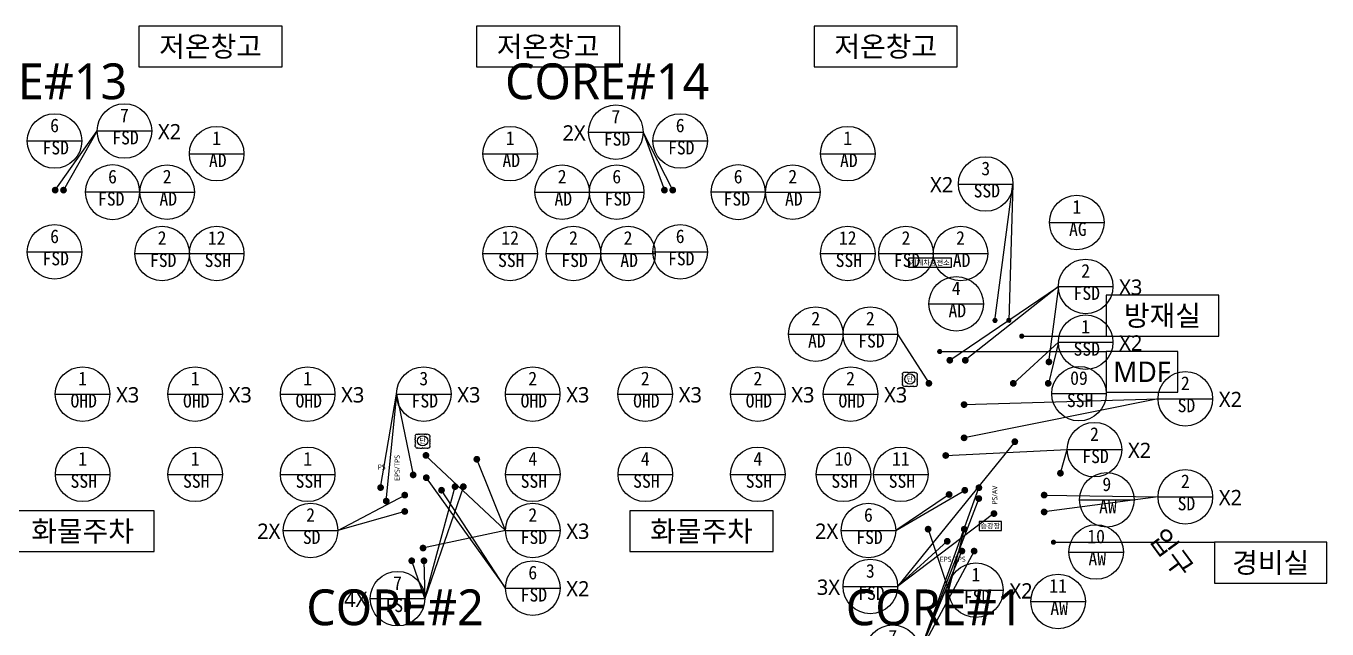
# Model space of a CAD drawing. Header units: millimetres. Extents: x 3479419 to 5579419, y 522746 to 3162891.
# Drawn here: x 4943077 to 5070248, y 1545921 to 1604891 of the extents above; entities that cross this region are included whole.
import ezdxf
from ezdxf.enums import TextEntityAlignment as Align

# ---------------------------------------------------------------- set-up
doc = ezdxf.new("R2010")
doc.units = ezdxf.units.MM
doc.layers.get('Defpoints').update_dxf_attribs({"color": 140})
for name, color, linetype, lineweight in [('A-MKXX-SYMB', 7, 'Continuous', 25), ('A-XXXX-SYMB', 7, 'Continuous', 25), ('A-XXXX-TXT2', 3, 'Continuous', 25), ('REV-202205', 20, 'Continuous', 25)]:
    doc.layers.add(name, color=color, linetype=linetype, lineweight=lineweight)
doc.layers.add('AA-SYMB', color=1, linetype='Continuous')
doc.styles.add('XR-평면도$0$맑은 고딕', font='malgun.ttf')
doc.styles.add('돋움', font='')
doc.styles.add('돋음', font='')
doc.styles.add('맑은 고딕', font='malgun.ttf')
doc.styles.add('맑은고딕', font='malgun.ttf')
doc.styles.get('돋움').set_extended_font_data('DotumChe')
doc.styles.get('돋음').set_extended_font_data('Dotum')

# ---------------------------------------------------------------- blocks, each defined once
blk = doc.blocks.new('글_방재실')
at = {"layer": 'A-XXXX-TXT2', "color": 0}
blk.add_lwpolyline([(-5500, -2000), (5500, -2000), (5500, 2000), (-5500, 2000)], close=True, dxfattribs=at)
at = {"layer": 'A-XXXX-TXT2', "style": '맑은고딕'}
blk.add_text('방재실', height=2000, dxfattribs=at).set_placement((0, 0), align=Align.MIDDLE_CENTER)
blk = doc.blocks.new('글_MDF')
at = {"layer": 'A-XXXX-TXT2', "color": 0}
blk.add_lwpolyline([(-3500, -2000), (3500, -2000), (3500, 2000), (-3500, 2000)], close=True, dxfattribs=at)
at = {"layer": 'A-XXXX-TXT2', "style": '맑은고딕'}
blk.add_text('MDF', height=2000, dxfattribs=at).set_placement((0, 0), align=Align.MIDDLE_CENTER)
blk = doc.blocks.new('글_경비실')
at = {"layer": 'A-XXXX-TXT2', "color": 0}
blk.add_lwpolyline([(0, 0), (11000, 0), (11000, 4000), (0, 4000)], close=True, dxfattribs=at)
at = {"layer": 'A-XXXX-TXT2', "style": '맑은고딕'}
blk.add_text('경비실', height=2000, dxfattribs=at).set_placement((5500, 2000), align=Align.MIDDLE_CENTER)
blk = doc.blocks.new('글_화물주차')
at = {"layer": 'A-XXXX-TXT2', "color": 0}
blk.add_lwpolyline([(-7000, -2000), (7000, -2000), (7000, 2000), (-7000, 2000)], close=True, dxfattribs=at)
at = {"layer": 'A-XXXX-TXT2', "style": '맑은고딕'}
blk.add_text('화물주차', height=2000, dxfattribs=at).set_placement((0, 0), align=Align.MIDDLE_CENTER)
blk = doc.blocks.new('글_지게차충전소')
at = {"layer": 'A-XXXX-TXT2', "color": 0, "ltscale": 100}
blk.add_lwpolyline([(-2100, 450), (-2100, -450), (2100, -450), (2100, 450)], close=True, dxfattribs=at)
at = {"layer": 'A-XXXX-TXT2', "ltscale": 100, "style": 'XR-평면도$0$맑은 고딕'}
blk.add_text('지게차충전소', height=500, dxfattribs=at).set_placement((0, 0), align=Align.MIDDLE_CENTER)
blk = doc.blocks.new('글_승강장')
at = {"layer": 'A-XXXX-TXT2', "color": 0, "ltscale": 100}
blk.add_lwpolyline([(-1100, 450), (-1100, -450), (1100, -450), (1100, 450)], close=True, dxfattribs=at)
at = {"layer": 'A-XXXX-TXT2', "ltscale": 100, "style": 'XR-평면도$0$맑은 고딕'}
blk.add_text('승강장', height=500, dxfattribs=at).set_placement((0, 0), align=Align.MIDDLE_CENTER)
blk = doc.blocks.new('글_저온창고')
at = {"layer": 'A-XXXX-TXT2', "color": 0}
blk.add_lwpolyline([(-7000, -2000), (7000, -2000), (7000, 2000), (-7000, 2000)], close=True, dxfattribs=at)
at = {"layer": 'A-XXXX-TXT2', "style": '맑은고딕'}
blk.add_text('저온창고', height=2000, dxfattribs=at).set_placement((0, 0), align=Align.MIDDLE_CENTER)
blk = doc.blocks.new('WINSYMBOL-flat-1')
at = {"layer": 'AA-SYMB', "color": 3}
blk.add_line((-1440, 0), (1440, 0), dxfattribs=at)
blk.add_circle((0, 0), 1440, dxfattribs=at)
at = {"layer": 'AA-SYMB', "style": '돋음'}
blk.add_attdef('0', text='', height=720, dxfattribs=at).set_placement((0, 246), align=Align.CENTER)
at = {"layer": 'AA-SYMB', "style": '돋음', "width": 0.95}
blk.add_attdef('FSD', text='', height=720, dxfattribs=at).set_placement((59, -927), align=Align.CENTER)
blk = doc.blocks.new('A$C425F3A2A')
at = {"layer": 'Defpoints', "style": '맑은고딕'}
for s, p in [('CORE#13', (213551, 196412)), ('CORE#14', (270451, 196412)), ('CORE#2', (248418, 144972)), ('CORE#1', (301154, 144972))]:
    blk.add_text(s, height=3500, dxfattribs=at).set_placement(p, align=Align.BOTTOM_RIGHT)
blk = doc.blocks.new('fsd7')
at = {"layer": 'A-MKXX-SYMB'}
h = blk.add_hatch(color=256, dxfattribs=at)
edge = h.paths.add_edge_path()
edge.add_arc((206508, 188571), 333, -180, 180)
h = blk.add_hatch(color=256, dxfattribs=at)
edge = h.paths.add_edge_path()
edge.add_arc((207323, 188571), 333, -180, 180)
h = blk.add_hatch(color=256, dxfattribs=at)
edge = h.paths.add_edge_path()
edge.add_arc((266063, 188571), 333, 0, 360, ccw=False)
h = blk.add_hatch(color=256, dxfattribs=at)
edge = h.paths.add_edge_path()
edge.add_arc((266878, 188571), 333, 0, 360, ccw=False)
h = blk.add_hatch(color=256, dxfattribs=at)
edge = h.paths.add_edge_path()
edge.add_arc((245593, 159571), 333, 0, 360)
h = blk.add_hatch(color=256, dxfattribs=at)
edge = h.paths.add_edge_path()
edge.add_arc((246408, 159571), 333, 0, 360)
h = blk.add_hatch(color=256, dxfattribs=at)
edge = h.paths.add_edge_path()
edge.add_arc((296803, 159466), 333, 0, 360)
h = blk.add_hatch(color=256, dxfattribs=at)
edge = h.paths.add_edge_path()
edge.add_arc((296793, 158406), 333, 0, 360)
h = blk.add_hatch(color=256, dxfattribs=at)
edge = h.paths.add_edge_path()
edge.add_arc((241363, 152321), 333, 0, 360)
h = blk.add_hatch(color=256, dxfattribs=at)
edge = h.paths.add_edge_path()
edge.add_arc((242558, 152321), 333, 0, 360)
h = blk.add_hatch(color=256, dxfattribs=at)
edge = h.paths.add_edge_path()
edge.add_arc((295143, 153271), 333, 0, 360)
h = blk.add_hatch(color=256, dxfattribs=at)
edge = h.paths.add_edge_path()
edge.add_arc((296338, 153271), 333, 0, 360)
at = {"layer": 'A-XXXX-SYMB'}
for points in [[(206508, 188571), (210611, 194355), (207323, 188571)], [(266878, 188571), (263989, 194236), (266063, 188571)], [(246408, 159571), (242644, 148621), (245593, 159571)], [(296793, 158406), (291045, 143379), (296803, 159466)], [(296338, 153271), (291045, 143379), (295143, 153271)], [(242558, 152321), (242644, 148621), (241363, 152321)]]:
    blk.add_lwpolyline(points, dxfattribs=at)
ref = blk.add_blockref('WINSYMBOL-flat-1', (213278, 194355), dxfattribs=dict(xscale=1.851851851790402, yscale=1.851851851790402, zscale=1.851851851790402))
ref.add_attrib('0', '7', dxfattribs={"layer": 'AA-SYMB', "color": 3, "height": 1333, "style": '돋움'}).set_placement((213278, 194811), align=Align.BOTTOM_CENTER)
ref.add_attrib('FSD', 'FSD', dxfattribs={"layer": 'AA-SYMB', "color": 3, "height": 1333.3, "style": '돋움'}).set_placement((213386, 192639), align=Align.BOTTOM_CENTER)
ref = blk.add_blockref('WINSYMBOL-flat-1', (261322, 194236), dxfattribs=dict(xscale=1.851851851790402, yscale=1.851851851790402, zscale=1.851851851790402))
ref.add_attrib('0', '7', dxfattribs={"layer": 'AA-SYMB', "color": 3, "height": 1333, "style": '돋움'}).set_placement((261322, 194691), align=Align.BOTTOM_CENTER)
ref.add_attrib('FSD', 'FSD', dxfattribs={"layer": 'AA-SYMB', "color": 3, "height": 1333.3, "style": '돋움'}).set_placement((261431, 192519), align=Align.BOTTOM_CENTER)
ref = blk.add_blockref('WINSYMBOL-flat-1', (239977, 148621), dxfattribs=dict(xscale=1.851851851790402, yscale=1.851851851790402, zscale=1.851851851790402))
ref.add_attrib('0', '7', dxfattribs={"layer": 'AA-SYMB', "color": 3, "height": 1333, "style": '돋움'}).set_placement((239977, 149076), align=Align.BOTTOM_CENTER)
ref.add_attrib('FSD', 'FSD', dxfattribs={"layer": 'AA-SYMB', "color": 3, "height": 1333.3, "style": '돋움'}).set_placement((240086, 146904), align=Align.BOTTOM_CENTER)
ref = blk.add_blockref('WINSYMBOL-flat-1', (288378, 143379), dxfattribs=dict(xscale=1.851851851790402, yscale=1.851851851790402, zscale=1.851851851790402))
ref.add_attrib('0', '7', dxfattribs={"layer": 'AA-SYMB', "color": 3, "height": 1333, "style": '돋움'}).set_placement((288378, 143835), align=Align.BOTTOM_CENTER)
ref.add_attrib('FSD', 'FSD', dxfattribs={"layer": 'AA-SYMB', "color": 3, "height": 1333.3, "style": '돋움'}).set_placement((288487, 141662), align=Align.BOTTOM_CENTER)
at = {"layer": 'A-XXXX-TXT2', "style": '맑은고딕'}
for s, p in [('X2', (217689, 193533)), ('2X', (257234, 193413)), ('4X', (235889, 147798))]:
    blk.add_text(s, height=1500, dxfattribs=at).set_placement(p, align=Align.CENTER)
blk = doc.blocks.new('단')
at = {"layer": 'A-XXXX-SYMB'}
blk.add_circle((0, 0), 500, dxfattribs=at)
at = {"layer": 'A-XXXX-TXT2', "ltscale": 100, "style": '맑은 고딕'}
blk.add_text('단', height=500, dxfattribs=at).set_placement((0, 0), align=Align.MIDDLE_CENTER)

msp = doc.modelspace()

# ---------------------------------------------------------------- hatches: boundary and pattern name
at = {"layer": 'A-MKXX-SYMB'}
h = msp.add_hatch(color=256, dxfattribs=at)
edge = h.paths.add_edge_path()
edge.add_arc((5033378.7, 1572203.7), 333.3, 0, 360)
h = msp.add_hatch(color=256, dxfattribs=at)
edge = h.paths.add_edge_path()
edge.add_arc((5034892.2, 1572197.4), 333.3, 0, 360)
h = msp.add_hatch(color=256, dxfattribs=at)
edge = h.paths.add_edge_path()
edge.add_arc((5043067.3, 1572038.4), 333.3, 0, 360)
h = msp.add_hatch(color=256, dxfattribs=at)
edge = h.paths.add_edge_path()
edge.add_arc((5031335.2, 1569945.4), 333.3, 0, 360)
h = msp.add_hatch(color=256, dxfattribs=at)
edge = h.paths.add_edge_path()
edge.add_arc((5039585.2, 1569945.4), 333.3, 0, 360)
h = msp.add_hatch(color=256, dxfattribs=at)
edge = h.paths.add_edge_path()
edge.add_arc((5042998.6, 1569945.4), 333.3, 0, 360)
h = msp.add_hatch(color=256, dxfattribs=at)
edge = h.paths.add_edge_path()
edge.add_arc((5034772.9, 1567865.2), 333.3, 0, 360)
h = msp.add_hatch(color=256, dxfattribs=at)
edge = h.paths.add_edge_path()
edge.add_arc((5034772.9, 1564617.3), 333.3, 0, 360)
h = msp.add_hatch(color=256, dxfattribs=at)
edge = h.paths.add_edge_path()
edge.add_arc((5039737.2, 1564237.9), 333.3, 0, 360)
h = msp.add_hatch(color=256, dxfattribs=at)
edge = h.paths.add_edge_path()
edge.add_arc((4982173.3, 1562898.5), 333.3, 0, 360)
h = msp.add_hatch(color=256, dxfattribs=at)
edge = h.paths.add_edge_path()
edge.add_arc((5032979.3, 1562888.8), 333.3, 0, 360)
h = msp.add_hatch(color=256, dxfattribs=at)
edge = h.paths.add_edge_path()
edge.add_arc((4987142.7, 1562519.9), 333.3, 0, 360)
h = msp.add_hatch(color=256, dxfattribs=at)
edge = h.paths.add_edge_path()
edge.add_arc((4980921.8, 1560991.2), 333.3, 0, 360)
h = msp.add_hatch(color=256, dxfattribs=at)
edge = h.paths.add_edge_path()
edge.add_arc((4982203.4, 1560718.4), 333.3, 0, 360)
h = msp.add_hatch(color=256, dxfattribs=at)
edge = h.paths.add_edge_path()
edge.add_arc((5044193.6, 1561155), 333.3, 0, 360)
h = msp.add_hatch(color=256, dxfattribs=at)
edge = h.paths.add_edge_path()
edge.add_arc((4977736.8, 1559749.8), 333.3, 0, 360)
h = msp.add_hatch(color=256, dxfattribs=at)
edge = h.paths.add_edge_path()
edge.add_arc((4980100.8, 1559015.2), 333.3, 0, 360)
h = msp.add_hatch(color=256, dxfattribs=at)
edge = h.paths.add_edge_path()
edge.add_arc((4983694.3, 1559493.7), 333.3, 0, 360)
h = msp.add_hatch(color=256, dxfattribs=at)
edge = h.paths.add_edge_path()
edge.add_arc((5033309.3, 1559073.8), 333.3, 0, 360)
h = msp.add_hatch(color=256, dxfattribs=at)
edge = h.paths.add_edge_path()
edge.add_arc((5034844.3, 1559488.8), 333.3, 0, 360)
h = msp.add_hatch(color=256, dxfattribs=at)
edge = h.paths.add_edge_path()
edge.add_arc((5042600.8, 1559017.3), 333.3, 0, 360)
h = msp.add_hatch(color=256, dxfattribs=at)
edge = h.paths.add_edge_path()
edge.add_arc((4978288.9, 1558431.7), 333.3, 0, 360)
h = msp.add_hatch(color=256, dxfattribs=at)
edge = h.paths.add_edge_path()
edge.add_arc((4980100.8, 1557417.3), 333.3, 0, 360)
h = msp.add_hatch(color=256, dxfattribs=at)
edge = h.paths.add_edge_path()
edge.add_arc((5037696.4, 1557206.8), 333.3, 0, 360)
h = msp.add_hatch(color=256, dxfattribs=at)
edge = h.paths.add_edge_path()
edge.add_arc((5042600.8, 1557365.2), 333.3, 0, 360)
h = msp.add_hatch(color=256, dxfattribs=at)
edge = h.paths.add_edge_path()
edge.add_arc((5031259, 1555684.4), 333.3, 0, 360)
h = msp.add_hatch(color=256, dxfattribs=at)
edge = h.paths.add_edge_path()
edge.add_arc((5034793, 1555684.4), 333.3, 0, 360)
h = msp.add_hatch(color=256, dxfattribs=at)
edge = h.paths.add_edge_path()
edge.add_arc((4981885, 1553838.7), 333.3, 0, 360)
h = msp.add_hatch(color=256, dxfattribs=at)
edge = h.paths.add_edge_path()
edge.add_arc((5033128.1, 1554497), 333.3, 0, 360)

# ---------------------------------------------------------------- linework, layer by layer
at = {"layer": 'A-XXXX-SYMB'}
for p, q in [((5043991.3, 1579423.8), (5043037.5, 1572034.5)), ((5028274, 1574761.8), (5031349.9, 1569935.8)), ((5043991.3, 1573964.3), (5039599.9, 1569935.8)), ((5043991.3, 1573964.3), (5043013.3, 1569935.8)), ((4979287.7, 1568895.2), (4978244.9, 1558422)), ((5032979.3, 1562888.8), (5044852.4, 1563460.4)), ((5044193.6, 1561155), (5044852.4, 1563460.4)), ((4989945.1, 1555555.8), (4987142.7, 1562519.9)), ((5037696.4, 1557206.8), (5028274, 1550081.7)), ((5031259, 1555684.4), (5033263.7, 1549721.2)), ((5034793, 1555684.4), (5033263.7, 1549721.2))]:
    msp.add_line(p, q, dxfattribs=at)
for points in [[(5037786.8, 1576101.2), (5039554.1, 1589439.8), (5039136.8, 1576066.2)], [(5033378.7, 1572203.7), (5043991.3, 1579423.8), (5034892.2, 1572197.4)], [(5040411.8, 1574566.4), (5048661, 1574566.4)], [(5032389.5, 1573073.6), (5048661, 1573073.6)], [(4977736.8, 1559749.8), (4979287.7, 1568895.2), (4980921.8, 1560991.2)], [(5034772.9, 1567865.2), (5053734, 1568438.4), (5034772.9, 1564617.3)], [(5039737.2, 1564237.9), (5028274, 1550081.7), (5033128.1, 1554497)], [(4982129.3, 1562888.8), (4989945.1, 1555555.8), (4981841, 1553829)], [(4982203.8, 1560716.8), (4989945.1, 1549921.8), (4983694.3, 1559493.7)], [(5033309.3, 1559073.8), (5028089.6, 1555555.8), (5034975.9, 1559564.2)], [(4980100.8, 1557417.3), (4973561.1, 1555555.8), (4980100.8, 1559015.2)], [(5042600.8, 1559017.3), (5053734, 1558844.8), (5042600.8, 1557365.2)], [(5043511.8, 1554404.8), (5059248.5, 1554404.8)]]:
    msp.add_lwpolyline(points, dxfattribs=at)
at = {"layer": 'A-XXXX-SYMB', "const_width": 250}
for points in [[(5037797.2, 1575966.2, 0.92592593), (5037797.2, 1576236.2, 0.92592593)], [(5039147.2, 1575966.2, 0.92592593), (5039147.2, 1576236.2, 0.92592593)], [(5040411.8, 1574421.4, 0.92592593), (5040411.8, 1574691.4, 0.92592593)], [(5032389.5, 1572928.6, 1), (5032389.5, 1573178.6, 1)], [(5043511.8, 1554279.8, 1), (5043511.8, 1554529.8, 1)]]:
    msp.add_lwpolyline(points, format="xyb", close=True, dxfattribs=at)
at = {"layer": 'REV-202205'}
for points in [[(5028812.4, 1570973.3, -0.52056705), (5028986, 1570994.7, -0.52056705), (5029152.3, 1570998.7, -0.52056705), (5029321.7, 1570984.1, -0.52056705), (5029498.2, 1570988.2, -0.52056705), (5029666.3, 1570999.8, -0.52056705), (5029833.2, 1570992.5, -0.52056705), (5030008.6, 1570979, -0.52056705), (5030142.5, 1570911.7, -0.52056705), (5030158.9, 1570740.1, -0.52056705), (5030152, 1570573.3, -0.52056705), (5030137.3, 1570398.1, -0.52056705), (5030156.2, 1570226.3, -0.52056705), (5030157.1, 1570060.2, -0.52056705), (5030139.7, 1569889.3, -0.52056705), (5030150.4, 1569713.5, -0.52056705), (5029983.5, 1569658.1, -0.52056705), (5029817.3, 1569661.4, -0.52056705), (5029644, 1569682.1, -0.52056705), (5029470.1, 1569661.9, -0.52056705), (5029303.7, 1569657.4, -0.52056705), (5029134.5, 1569671.5, -0.52056705), (5028958, 1569668.7, -0.52056705), (5028806.4, 1569726.8, -0.52056705), (5028786.4, 1569900, -0.52056705), (5028795.9, 1570067.4, -0.52056705), (5028804.4, 1570243.6, -0.52056705), (5028787.9, 1570413.9, -0.52056705), (5028789.8, 1570580.1, -0.52056705), (5028809.5, 1570752.4, -0.52056705)], [(4981188, 1564933.9, -0.52056705), (4981361.5, 1564955.3, -0.52056705), (4981527.8, 1564959.3, -0.52056705), (4981697.3, 1564944.8, -0.52056705), (4981873.8, 1564948.8, -0.52056705), (4982041.9, 1564960.4, -0.52056705), (4982208.7, 1564953.2, -0.52056705), (4982384.1, 1564939.6, -0.52056705), (4982518.1, 1564872.3, -0.52056705), (4982534.4, 1564700.7, -0.52056705), (4982527.5, 1564533.9, -0.52056705), (4982512.9, 1564358.7, -0.52056705), (4982531.7, 1564186.9, -0.52056705), (4982532.6, 1564020.8, -0.52056705), (4982515.3, 1563850, -0.52056705), (4982526, 1563674.1, -0.52056705), (4982359.1, 1563618.7, -0.52056705), (4982192.8, 1563622, -0.52056705), (4982019.6, 1563642.8, -0.52056705), (4981845.7, 1563622.5, -0.52056705), (4981679.3, 1563618, -0.52056705), (4981510.1, 1563632.1, -0.52056705), (4981333.5, 1563629.3, -0.52056705), (4981182, 1563687.4, -0.52056705), (4981161.9, 1563860.6, -0.52056705), (4981171.5, 1564028.1, -0.52056705), (4981180, 1564204.2, -0.52056705), (4981163.5, 1564374.6, -0.52056705), (4981165.4, 1564540.7, -0.52056705), (4981185, 1564713, -0.52056705)]]:
    msp.add_lwpolyline(points, format="xyb", close=True, dxfattribs=at)

# ---------------------------------------------------------------- block references
for name, p in [('fsd7', (4739418.8, 1400270.6)), ('글_저온창고', (4961111.8, 1602891.2)), ('글_저온창고', (4994111.8, 1602891.2)), ('글_저온창고', (5027111.8, 1602891.2)), ('글_지게차충전소', (5031439.3, 1581745.4)), ('글_방재실', (5054161, 1576566.4)), ('글_MDF', (5052161, 1571073.6)), ('글_화물주차', (4948611.8, 1555491.2)), ('글_화물주차', (5009111.8, 1555491.2)), ('글_승강장', (5037336.8, 1555991.2)), ('글_경비실', (5059248.5, 1550404.8))]:
    msp.add_blockref(name, p)
ref = msp.add_blockref('WINSYMBOL-flat-1', (4945870, 1593647.6), dxfattribs=dict(xscale=1.851851851790402, yscale=1.851851851790402, zscale=1.851851851790402))
ref.add_attrib('0', '6', dxfattribs={"layer": 'AA-SYMB', "color": 3, "height": 1333.3, "style": '돋움'}).set_placement((4945870, 1594103.2), align=Align.BOTTOM_CENTER)
ref.add_attrib('FSD', 'FSD', dxfattribs={"layer": 'AA-SYMB', "color": 3, "height": 1333.33, "style": '돋움'}).set_placement((4945978.4, 1591930.8), align=Align.BOTTOM_CENTER)
ref = msp.add_blockref('WINSYMBOL-flat-1', (5007021.9, 1593647.6), dxfattribs=dict(xscale=1.851851851790402, yscale=1.851851851790402, zscale=1.851851851790402))
ref.add_attrib('0', '6', dxfattribs={"layer": 'AA-SYMB', "color": 3, "height": 1333.3, "style": '돋움'}).set_placement((5007021.9, 1594103.2), align=Align.BOTTOM_CENTER)
ref.add_attrib('FSD', 'FSD', dxfattribs={"layer": 'AA-SYMB', "color": 3, "height": 1333.33, "style": '돋움'}).set_placement((5007130.3, 1591930.8), align=Align.BOTTOM_CENTER)
ref = msp.add_blockref('WINSYMBOL-flat-1', (4961713.7, 1592404.7), dxfattribs=dict(xscale=1.851851851790402, yscale=1.851851851790402, zscale=1.851851851790402))
ref.add_attrib('0', '1', dxfattribs={"layer": 'AA-SYMB', "color": 3, "height": 1333.3, "style": '돋움'}).set_placement((4961713.7, 1592860.3), align=Align.BOTTOM_CENTER)
ref.add_attrib('FSD', 'AD', dxfattribs={"layer": 'AA-SYMB', "color": 3, "height": 1333.33, "style": '돋움'}).set_placement((4961822.1, 1590687.9), align=Align.BOTTOM_CENTER)
ref = msp.add_blockref('WINSYMBOL-flat-1', (4990402.3, 1592404.7), dxfattribs=dict(xscale=1.851851851790402, yscale=1.851851851790402, zscale=1.851851851790402))
ref.add_attrib('0', '1', dxfattribs={"layer": 'AA-SYMB', "color": 3, "height": 1333.3, "style": '돋움'}).set_placement((4990402.3, 1592860.3), align=Align.BOTTOM_CENTER)
ref.add_attrib('FSD', 'AD', dxfattribs={"layer": 'AA-SYMB', "color": 3, "height": 1333.33, "style": '돋움'}).set_placement((4990510.7, 1590687.9), align=Align.BOTTOM_CENTER)
ref = msp.add_blockref('WINSYMBOL-flat-1', (5023402.1, 1592404.7), dxfattribs=dict(xscale=1.851851851790402, yscale=1.851851851790402, zscale=1.851851851790402))
ref.add_attrib('0', '1', dxfattribs={"layer": 'AA-SYMB', "color": 3, "height": 1333.3, "style": '돋움'}).set_placement((5023402.1, 1592860.3), align=Align.BOTTOM_CENTER)
ref.add_attrib('FSD', 'AD', dxfattribs={"layer": 'AA-SYMB', "color": 3, "height": 1333.33, "style": '돋움'}).set_placement((5023510.6, 1590687.9), align=Align.BOTTOM_CENTER)
ref = msp.add_blockref('WINSYMBOL-flat-1', (4951539.1, 1588644.3), dxfattribs=dict(xscale=-1.851851851790402, yscale=1.851851851790402, zscale=1.851851851790402))
ref.add_attrib('0', '6', dxfattribs={"layer": 'AA-SYMB', "color": 3, "height": 1333.3, "style": '돋움'}).set_placement((4951533.8, 1589099.9), align=Align.BOTTOM_CENTER)
ref.add_attrib('FSD', 'FSD', dxfattribs={"layer": 'AA-SYMB', "color": 3, "height": 1333.33, "style": '돋움'}).set_placement((4951407.6, 1586927.5), align=Align.BOTTOM_CENTER)
ref = msp.add_blockref('WINSYMBOL-flat-1', (4956872.5, 1588644.3), dxfattribs=dict(xscale=1.851851851790402, yscale=1.851851851790402, zscale=1.851851851790402))
ref.add_attrib('0', '2', dxfattribs={"layer": 'AA-SYMB', "color": 3, "height": 1333.3, "style": '돋움'}).set_placement((4956872.5, 1589099.9), align=Align.BOTTOM_CENTER)
ref.add_attrib('FSD', 'AD', dxfattribs={"layer": 'AA-SYMB', "color": 3, "height": 1333.33, "style": '돋움'}).set_placement((4956980.9, 1586927.5), align=Align.BOTTOM_CENTER)
ref = msp.add_blockref('WINSYMBOL-flat-1', (4995485.5, 1588644.3), dxfattribs=dict(xscale=1.851851851790402, yscale=1.851851851790402, zscale=1.851851851790402))
ref.add_attrib('0', '2', dxfattribs={"layer": 'AA-SYMB', "color": 3, "height": 1333.3, "style": '돋움'}).set_placement((4995485.5, 1589099.9), align=Align.BOTTOM_CENTER)
ref.add_attrib('FSD', 'AD', dxfattribs={"layer": 'AA-SYMB', "color": 3, "height": 1333.33, "style": '돋움'}).set_placement((4995593.9, 1586927.5), align=Align.BOTTOM_CENTER)
ref = msp.add_blockref('WINSYMBOL-flat-1', (5000818.8, 1588644.3), dxfattribs=dict(xscale=1.851851851790402, yscale=1.851851851790402, zscale=1.851851851790402))
ref.add_attrib('0', '6', dxfattribs={"layer": 'AA-SYMB', "color": 3, "height": 1333.3, "style": '돋움'}).set_placement((5000818.8, 1589099.9), align=Align.BOTTOM_CENTER)
ref.add_attrib('FSD', 'FSD', dxfattribs={"layer": 'AA-SYMB', "color": 3, "height": 1333.33, "style": '돋움'}).set_placement((5000927.3, 1586927.5), align=Align.BOTTOM_CENTER)
ref = msp.add_blockref('WINSYMBOL-flat-1', (5012691, 1588644.3), dxfattribs=dict(xscale=-1.851851851790402, yscale=1.851851851790402, zscale=1.851851851790402))
ref.add_attrib('0', '6', dxfattribs={"layer": 'AA-SYMB', "color": 3, "height": 1333.3, "style": '돋움'}).set_placement((5012685.7, 1589099.9), align=Align.BOTTOM_CENTER)
ref.add_attrib('FSD', 'FSD', dxfattribs={"layer": 'AA-SYMB', "color": 3, "height": 1333.33, "style": '돋움'}).set_placement((5012559.5, 1586927.5), align=Align.BOTTOM_CENTER)
ref = msp.add_blockref('WINSYMBOL-flat-1', (5018024.3, 1588644.3), dxfattribs=dict(xscale=1.851851851790402, yscale=1.851851851790402, zscale=1.851851851790402))
ref.add_attrib('0', '2', dxfattribs={"layer": 'AA-SYMB', "color": 3, "height": 1333.3, "style": '돋움'}).set_placement((5018024.3, 1589099.9), align=Align.BOTTOM_CENTER)
ref.add_attrib('FSD', 'AD', dxfattribs={"layer": 'AA-SYMB', "color": 3, "height": 1333.33, "style": '돋움'}).set_placement((5018132.8, 1586927.5), align=Align.BOTTOM_CENTER)
ref = msp.add_blockref('WINSYMBOL-flat-1', (5036887.5, 1589439.8), dxfattribs=dict(xscale=1.851851851790402, yscale=1.851851851790402, zscale=1.851851851790402))
ref.add_attrib('0', '3', dxfattribs={"layer": 'AA-SYMB', "color": 3, "height": 1333.3, "style": '돋움'}).set_placement((5036887.5, 1589895.5), align=Align.BOTTOM_CENTER)
ref.add_attrib('FSD', 'SSD', dxfattribs={"layer": 'AA-SYMB', "color": 3, "height": 1333.33, "style": '돋움'}).set_placement((5036995.9, 1587723.1), align=Align.BOTTOM_CENTER)
ref = msp.add_blockref('WINSYMBOL-flat-1', (5045790.1, 1585678.2), dxfattribs=dict(xscale=1.851851851790402, yscale=1.851851851790402, zscale=1.851851851790402))
ref.add_attrib('0', '1', dxfattribs={"layer": 'AA-SYMB', "color": 3, "height": 1333.3, "style": '돋움'}).set_placement((5045790.1, 1586133.8), align=Align.BOTTOM_CENTER)
ref.add_attrib('FSD', 'AG', dxfattribs={"layer": 'AA-SYMB', "color": 3, "height": 1333.33, "style": '돋움'}).set_placement((5045898.5, 1583961.4), align=Align.BOTTOM_CENTER)
ref = msp.add_blockref('WINSYMBOL-flat-1', (4945870, 1582804.6), dxfattribs=dict(xscale=1.851851851790402, yscale=1.851851851790402, zscale=1.851851851790402))
ref.add_attrib('0', '6', dxfattribs={"layer": 'AA-SYMB', "color": 3, "height": 1333.3, "style": '돋움'}).set_placement((4945870, 1583260.2), align=Align.BOTTOM_CENTER)
ref.add_attrib('FSD', 'FSD', dxfattribs={"layer": 'AA-SYMB', "color": 3, "height": 1333.33, "style": '돋움'}).set_placement((4945978.4, 1581087.8), align=Align.BOTTOM_CENTER)
ref = msp.add_blockref('WINSYMBOL-flat-1', (4956380.4, 1582640.1), dxfattribs=dict(xscale=1.851851851790402, yscale=1.851851851790402, zscale=1.851851851790402))
ref.add_attrib('0', '2', dxfattribs={"layer": 'AA-SYMB', "color": 3, "height": 1333.3, "style": '돋움'}).set_placement((4956380.4, 1583095.7), align=Align.BOTTOM_CENTER)
ref.add_attrib('FSD', 'FSD', dxfattribs={"layer": 'AA-SYMB', "color": 3, "height": 1333.33, "style": '돋움'}).set_placement((4956488.8, 1580923.3), align=Align.BOTTOM_CENTER)
ref = msp.add_blockref('WINSYMBOL-flat-1', (4961713.7, 1582640.1), dxfattribs=dict(xscale=1.851851851790402, yscale=1.851851851790402, zscale=1.851851851790402))
ref.add_attrib('0', '12', dxfattribs={"layer": 'AA-SYMB', "color": 3, "height": 1333.33, "style": '돋움'}).set_placement((4961713.7, 1583095.7), align=Align.BOTTOM_CENTER)
ref.add_attrib('FSD', 'SSH', dxfattribs={"layer": 'AA-SYMB', "color": 3, "height": 1333.33, "style": '돋움'}).set_placement((4961822.1, 1580923.3), align=Align.BOTTOM_CENTER)
ref = msp.add_blockref('WINSYMBOL-flat-1', (4990402.3, 1582640.1), dxfattribs=dict(xscale=1.851851851790402, yscale=1.851851851790402, zscale=1.851851851790402))
ref.add_attrib('0', '12', dxfattribs={"layer": 'AA-SYMB', "color": 3, "height": 1333.33, "style": '돋움'}).set_placement((4990402.3, 1583095.7), align=Align.BOTTOM_CENTER)
ref.add_attrib('FSD', 'SSH', dxfattribs={"layer": 'AA-SYMB', "color": 3, "height": 1333.33, "style": '돋움'}).set_placement((4990510.7, 1580923.3), align=Align.BOTTOM_CENTER)
ref = msp.add_blockref('WINSYMBOL-flat-1', (4996592.2, 1582640.1), dxfattribs=dict(xscale=1.851851851790402, yscale=1.851851851790402, zscale=1.851851851790402))
ref.add_attrib('0', '2', dxfattribs={"layer": 'AA-SYMB', "color": 3, "height": 1333.3, "style": '돋움'}).set_placement((4996592.2, 1583095.7), align=Align.BOTTOM_CENTER)
ref.add_attrib('FSD', 'FSD', dxfattribs={"layer": 'AA-SYMB', "color": 3, "height": 1333.33, "style": '돋움'}).set_placement((4996700.6, 1580923.3), align=Align.BOTTOM_CENTER)
ref = msp.add_blockref('WINSYMBOL-flat-1', (5001925.5, 1582640.1), dxfattribs=dict(xscale=1.851851851790402, yscale=1.851851851790402, zscale=1.851851851790402))
ref.add_attrib('0', '2', dxfattribs={"layer": 'AA-SYMB', "color": 3, "height": 1333.3, "style": '돋움'}).set_placement((5001925.5, 1583095.7), align=Align.BOTTOM_CENTER)
ref.add_attrib('FSD', 'AD', dxfattribs={"layer": 'AA-SYMB', "color": 3, "height": 1333.33, "style": '돋움'}).set_placement((5002034, 1580923.3), align=Align.BOTTOM_CENTER)
ref = msp.add_blockref('WINSYMBOL-flat-1', (5007021.9, 1582804.6), dxfattribs=dict(xscale=1.851851851790402, yscale=1.851851851790402, zscale=1.851851851790402))
ref.add_attrib('0', '6', dxfattribs={"layer": 'AA-SYMB', "color": 3, "height": 1333.3, "style": '돋움'}).set_placement((5007021.9, 1583260.2), align=Align.BOTTOM_CENTER)
ref.add_attrib('FSD', 'FSD', dxfattribs={"layer": 'AA-SYMB', "color": 3, "height": 1333.33, "style": '돋움'}).set_placement((5007130.3, 1581087.8), align=Align.BOTTOM_CENTER)
ref = msp.add_blockref('WINSYMBOL-flat-1', (5023402.1, 1582640.1), dxfattribs=dict(xscale=1.851851851790402, yscale=1.851851851790402, zscale=1.851851851790402))
ref.add_attrib('0', '12', dxfattribs={"layer": 'AA-SYMB', "color": 3, "height": 1333.33, "style": '돋움'}).set_placement((5023402.1, 1583095.7), align=Align.BOTTOM_CENTER)
ref.add_attrib('FSD', 'SSH', dxfattribs={"layer": 'AA-SYMB', "color": 3, "height": 1333.33, "style": '돋움'}).set_placement((5023510.6, 1580923.3), align=Align.BOTTOM_CENTER)
ref = msp.add_blockref('WINSYMBOL-flat-1', (5029092.2, 1582640.1), dxfattribs=dict(xscale=1.851851851790402, yscale=1.851851851790402, zscale=1.851851851790402))
ref.add_attrib('0', '2', dxfattribs={"layer": 'AA-SYMB', "color": 3, "height": 1333.3, "style": '돋움'}).set_placement((5029092.2, 1583095.7), align=Align.BOTTOM_CENTER)
ref.add_attrib('FSD', 'FSD', dxfattribs={"layer": 'AA-SYMB', "color": 3, "height": 1333.33, "style": '돋움'}).set_placement((5029200.6, 1580923.3), align=Align.BOTTOM_CENTER)
ref = msp.add_blockref('WINSYMBOL-flat-1', (5034425.5, 1582640.1), dxfattribs=dict(xscale=1.851851851790402, yscale=1.851851851790402, zscale=1.851851851790402))
ref.add_attrib('0', '2', dxfattribs={"layer": 'AA-SYMB', "color": 3, "height": 1333.3, "style": '돋움'}).set_placement((5034425.5, 1583095.7), align=Align.BOTTOM_CENTER)
ref.add_attrib('FSD', 'AD', dxfattribs={"layer": 'AA-SYMB', "color": 3, "height": 1333.33, "style": '돋움'}).set_placement((5034534, 1580923.3), align=Align.BOTTOM_CENTER)
ref = msp.add_blockref('WINSYMBOL-flat-1', (5046657.9, 1579423.8), dxfattribs=dict(xscale=1.851851851790402, yscale=1.851851851790402, zscale=1.851851851790402))
ref.add_attrib('0', '2', dxfattribs={"layer": 'AA-SYMB', "color": 3, "height": 1333.3, "style": '돋움'}).set_placement((5046657.9, 1579879.5), align=Align.BOTTOM_CENTER)
ref.add_attrib('FSD', 'FSD', dxfattribs={"layer": 'AA-SYMB', "color": 3, "height": 1333.33, "style": '돋움'}).set_placement((5046766.4, 1577707.1), align=Align.BOTTOM_CENTER)
ref = msp.add_blockref('WINSYMBOL-flat-1', (5034003.1, 1577718.7), dxfattribs=dict(xscale=1.851851851790402, yscale=1.851851851790402, zscale=1.851851851790402))
ref.add_attrib('0', '4', dxfattribs={"layer": 'AA-SYMB', "color": 3, "height": 1333.3, "style": '돋움'}).set_placement((5034003.1, 1578174.3), align=Align.BOTTOM_CENTER)
ref.add_attrib('FSD', 'AD', dxfattribs={"layer": 'AA-SYMB', "color": 3, "height": 1333.33, "style": '돋움'}).set_placement((5034111.6, 1576001.9), align=Align.BOTTOM_CENTER)
ref = msp.add_blockref('WINSYMBOL-flat-1', (5020274, 1574761.8), dxfattribs=dict(xscale=1.851851851790402, yscale=1.851851851790402, zscale=1.851851851790402))
ref.add_attrib('0', '2', dxfattribs={"layer": 'AA-SYMB', "color": 3, "height": 1333.3, "style": '돋움'}).set_placement((5020274, 1575217.5), align=Align.BOTTOM_CENTER)
ref.add_attrib('FSD', 'AD', dxfattribs={"layer": 'AA-SYMB', "color": 3, "height": 1333.33, "style": '돋움'}).set_placement((5020382.4, 1573045.1), align=Align.BOTTOM_CENTER)
ref = msp.add_blockref('WINSYMBOL-flat-1', (5025607.3, 1574761.8), dxfattribs=dict(xscale=1.851851851790402, yscale=1.851851851790402, zscale=1.851851851790402))
ref.add_attrib('0', '2', dxfattribs={"layer": 'AA-SYMB', "color": 3, "height": 1333.3, "style": '돋움'}).set_placement((5025607.3, 1575217.5), align=Align.BOTTOM_CENTER)
ref.add_attrib('FSD', 'FSD', dxfattribs={"layer": 'AA-SYMB', "color": 3, "height": 1333.33, "style": '돋움'}).set_placement((5025715.8, 1573045.1), align=Align.BOTTOM_CENTER)
ref = msp.add_blockref('WINSYMBOL-flat-1', (5046657.9, 1573964.3), dxfattribs=dict(xscale=1.851851851790402, yscale=1.851851851790402, zscale=1.851851851790402))
ref.add_attrib('0', '1', dxfattribs={"layer": 'AA-SYMB', "color": 3, "height": 1333.3, "style": '돋움'}).set_placement((5046657.9, 1574419.9), align=Align.BOTTOM_CENTER)
ref.add_attrib('FSD', 'SSD', dxfattribs={"layer": 'AA-SYMB', "color": 3, "height": 1333.33, "style": '돋움'}).set_placement((5046766.4, 1572247.5), align=Align.BOTTOM_CENTER)
ref = msp.add_blockref('WINSYMBOL-flat-1', (4948607.3, 1568895.2), dxfattribs=dict(xscale=1.851851851790402, yscale=1.851851851790402, zscale=1.851851851790402))
ref.add_attrib('0', '1', dxfattribs={"layer": 'AA-SYMB', "color": 3, "height": 1333.3, "style": '돋움'}).set_placement((4948607.3, 1569350.8), align=Align.BOTTOM_CENTER)
ref.add_attrib('FSD', 'OHD', dxfattribs={"layer": 'AA-SYMB', "color": 3, "height": 1333.33, "style": '돋움'}).set_placement((4948715.7, 1567178.4), align=Align.BOTTOM_CENTER)
ref = msp.add_blockref('WINSYMBOL-flat-1', (4959607.3, 1568895.2), dxfattribs=dict(xscale=1.851851851790402, yscale=1.851851851790402, zscale=1.851851851790402))
ref.add_attrib('0', '1', dxfattribs={"layer": 'AA-SYMB', "color": 3, "height": 1333.3, "style": '돋움'}).set_placement((4959607.3, 1569350.8), align=Align.BOTTOM_CENTER)
ref.add_attrib('FSD', 'OHD', dxfattribs={"layer": 'AA-SYMB', "color": 3, "height": 1333.33, "style": '돋움'}).set_placement((4959715.7, 1567178.4), align=Align.BOTTOM_CENTER)
ref = msp.add_blockref('WINSYMBOL-flat-1', (4970607.3, 1568895.2), dxfattribs=dict(xscale=1.851851851790402, yscale=1.851851851790402, zscale=1.851851851790402))
ref.add_attrib('0', '1', dxfattribs={"layer": 'AA-SYMB', "color": 3, "height": 1333.3, "style": '돋움'}).set_placement((4970607.3, 1569350.8), align=Align.BOTTOM_CENTER)
ref.add_attrib('FSD', 'OHD', dxfattribs={"layer": 'AA-SYMB', "color": 3, "height": 1333.33, "style": '돋움'}).set_placement((4970715.7, 1567178.4), align=Align.BOTTOM_CENTER)
ref = msp.add_blockref('WINSYMBOL-flat-1', (4981954.4, 1568895.2), dxfattribs=dict(xscale=1.851851851790402, yscale=1.851851851790402, zscale=1.851851851790402))
ref.add_attrib('0', '3', dxfattribs={"layer": 'AA-SYMB', "color": 3, "height": 1333.3, "style": '돋움'}).set_placement((4981954.4, 1569350.8), align=Align.BOTTOM_CENTER)
ref.add_attrib('FSD', 'FSD', dxfattribs={"layer": 'AA-SYMB', "color": 3, "height": 1333.33, "style": '돋움'}).set_placement((4982062.9, 1567178.4), align=Align.BOTTOM_CENTER)
ref = msp.add_blockref('WINSYMBOL-flat-1', (4992607.3, 1568895.2), dxfattribs=dict(xscale=1.851851851790402, yscale=1.851851851790402, zscale=1.851851851790402))
ref.add_attrib('0', '2', dxfattribs={"layer": 'AA-SYMB', "color": 3, "height": 1333.3, "style": '돋움'}).set_placement((4992607.3, 1569350.8), align=Align.BOTTOM_CENTER)
ref.add_attrib('FSD', 'OHD', dxfattribs={"layer": 'AA-SYMB', "color": 3, "height": 1333.33, "style": '돋움'}).set_placement((4992715.7, 1567178.4), align=Align.BOTTOM_CENTER)
ref = msp.add_blockref('WINSYMBOL-flat-1', (5003607.3, 1568895.2), dxfattribs=dict(xscale=1.851851851790402, yscale=1.851851851790402, zscale=1.851851851790402))
ref.add_attrib('0', '2', dxfattribs={"layer": 'AA-SYMB', "color": 3, "height": 1333.3, "style": '돋움'}).set_placement((5003607.3, 1569350.8), align=Align.BOTTOM_CENTER)
ref.add_attrib('FSD', 'OHD', dxfattribs={"layer": 'AA-SYMB', "color": 3, "height": 1333.33, "style": '돋움'}).set_placement((5003715.7, 1567178.4), align=Align.BOTTOM_CENTER)
ref = msp.add_blockref('WINSYMBOL-flat-1', (5014607.3, 1568895.2), dxfattribs=dict(xscale=1.851851851790402, yscale=1.851851851790402, zscale=1.851851851790402))
ref.add_attrib('0', '2', dxfattribs={"layer": 'AA-SYMB', "color": 3, "height": 1333.3, "style": '돋움'}).set_placement((5014607.3, 1569350.8), align=Align.BOTTOM_CENTER)
ref.add_attrib('FSD', 'OHD', dxfattribs={"layer": 'AA-SYMB', "color": 3, "height": 1333.33, "style": '돋움'}).set_placement((5014715.7, 1567178.4), align=Align.BOTTOM_CENTER)
ref = msp.add_blockref('WINSYMBOL-flat-1', (5023677.8, 1568895.2), dxfattribs=dict(xscale=1.851851851790402, yscale=1.851851851790402, zscale=1.851851851790402))
ref.add_attrib('0', '2', dxfattribs={"layer": 'AA-SYMB', "color": 3, "height": 1333.3, "style": '돋움'}).set_placement((5023677.8, 1569350.8), align=Align.BOTTOM_CENTER)
ref.add_attrib('FSD', 'OHD', dxfattribs={"layer": 'AA-SYMB', "color": 3, "height": 1333.33, "style": '돋움'}).set_placement((5023786.2, 1567178.4), align=Align.BOTTOM_CENTER)
ref = msp.add_blockref('WINSYMBOL-flat-1', (5046006.5, 1568938.3), dxfattribs=dict(xscale=1.851851851790402, yscale=1.851851851790402, zscale=1.851851851790402))
ref.add_attrib('0', '09', dxfattribs={"layer": 'AA-SYMB', "color": 3, "height": 1333.33, "style": '돋움'}).set_placement((5046006.5, 1569393.9), align=Align.BOTTOM_CENTER)
ref.add_attrib('FSD', 'SSH', dxfattribs={"layer": 'AA-SYMB', "color": 3, "height": 1333.33, "style": '돋움'}).set_placement((5046115, 1567221.5), align=Align.BOTTOM_CENTER)
ref = msp.add_blockref('WINSYMBOL-flat-1', (5056400.7, 1568438.4), dxfattribs=dict(xscale=1.851851851790402, yscale=1.851851851790402, zscale=1.851851851790402))
ref.add_attrib('0', '2', dxfattribs={"layer": 'AA-SYMB', "color": 3, "height": 1333.3, "style": '돋움'}).set_placement((5056400.7, 1568894), align=Align.BOTTOM_CENTER)
ref.add_attrib('FSD', 'SD', dxfattribs={"layer": 'AA-SYMB', "color": 3, "height": 1333.33, "style": '돋움'}).set_placement((5056509.2, 1566721.6), align=Align.BOTTOM_CENTER)
ref = msp.add_blockref('WINSYMBOL-flat-1', (5047519.1, 1563460.4), dxfattribs=dict(xscale=1.851851851790402, yscale=1.851851851790402, zscale=1.851851851790402))
ref.add_attrib('0', '2', dxfattribs={"layer": 'AA-SYMB', "color": 3, "height": 1333.3, "style": '돋움'}).set_placement((5047519.1, 1563916), align=Align.BOTTOM_CENTER)
ref.add_attrib('FSD', 'FSD', dxfattribs={"layer": 'AA-SYMB', "color": 3, "height": 1333.33, "style": '돋움'}).set_placement((5047627.5, 1561743.6), align=Align.BOTTOM_CENTER)
ref = msp.add_blockref('WINSYMBOL-flat-1', (4948611.8, 1561046.5), dxfattribs=dict(xscale=1.851851851790402, yscale=1.851851851790402, zscale=1.851851851790402))
ref.add_attrib('0', '1', dxfattribs={"layer": 'AA-SYMB', "color": 3, "height": 1333.3, "style": '돋움'}).set_placement((4948611.8, 1561502.1), align=Align.BOTTOM_CENTER)
ref.add_attrib('FSD', 'SSH', dxfattribs={"layer": 'AA-SYMB', "color": 3, "height": 1333.33, "style": '돋움'}).set_placement((4948720.3, 1559329.7), align=Align.BOTTOM_CENTER)
ref = msp.add_blockref('WINSYMBOL-flat-1', (4959611.8, 1561046.5), dxfattribs=dict(xscale=1.851851851790402, yscale=1.851851851790402, zscale=1.851851851790402))
ref.add_attrib('0', '1', dxfattribs={"layer": 'AA-SYMB', "color": 3, "height": 1333.3, "style": '돋움'}).set_placement((4959611.8, 1561502.1), align=Align.BOTTOM_CENTER)
ref.add_attrib('FSD', 'SSH', dxfattribs={"layer": 'AA-SYMB', "color": 3, "height": 1333.33, "style": '돋움'}).set_placement((4959720.3, 1559329.7), align=Align.BOTTOM_CENTER)
ref = msp.add_blockref('WINSYMBOL-flat-1', (4970611.8, 1561046.5), dxfattribs=dict(xscale=1.851851851790402, yscale=1.851851851790402, zscale=1.851851851790402))
ref.add_attrib('0', '1', dxfattribs={"layer": 'AA-SYMB', "color": 3, "height": 1333.3, "style": '돋움'}).set_placement((4970611.8, 1561502.1), align=Align.BOTTOM_CENTER)
ref.add_attrib('FSD', 'SSH', dxfattribs={"layer": 'AA-SYMB', "color": 3, "height": 1333.33, "style": '돋움'}).set_placement((4970720.3, 1559329.7), align=Align.BOTTOM_CENTER)
ref = msp.add_blockref('WINSYMBOL-flat-1', (4992611.8, 1561046.5), dxfattribs=dict(xscale=1.851851851790402, yscale=1.851851851790402, zscale=1.851851851790402))
ref.add_attrib('0', '4', dxfattribs={"layer": 'AA-SYMB', "color": 3, "height": 1333.3, "style": '돋움'}).set_placement((4992611.8, 1561502.1), align=Align.BOTTOM_CENTER)
ref.add_attrib('FSD', 'SSH', dxfattribs={"layer": 'AA-SYMB', "color": 3, "height": 1333.33, "style": '돋움'}).set_placement((4992720.3, 1559329.7), align=Align.BOTTOM_CENTER)
ref = msp.add_blockref('WINSYMBOL-flat-1', (5003611.8, 1561046.5), dxfattribs=dict(xscale=1.851851851790402, yscale=1.851851851790402, zscale=1.851851851790402))
ref.add_attrib('0', '4', dxfattribs={"layer": 'AA-SYMB', "color": 3, "height": 1333.3, "style": '돋움'}).set_placement((5003611.8, 1561502.1), align=Align.BOTTOM_CENTER)
ref.add_attrib('FSD', 'SSH', dxfattribs={"layer": 'AA-SYMB', "color": 3, "height": 1333.33, "style": '돋움'}).set_placement((5003720.3, 1559329.7), align=Align.BOTTOM_CENTER)
ref = msp.add_blockref('WINSYMBOL-flat-1', (5014611.8, 1561046.5), dxfattribs=dict(xscale=1.851851851790402, yscale=1.851851851790402, zscale=1.851851851790402))
ref.add_attrib('0', '4', dxfattribs={"layer": 'AA-SYMB', "color": 3, "height": 1333.3, "style": '돋움'}).set_placement((5014611.8, 1561502.1), align=Align.BOTTOM_CENTER)
ref.add_attrib('FSD', 'SSH', dxfattribs={"layer": 'AA-SYMB', "color": 3, "height": 1333.33, "style": '돋움'}).set_placement((5014720.3, 1559329.7), align=Align.BOTTOM_CENTER)
ref = msp.add_blockref('WINSYMBOL-flat-1', (5022982.4, 1561046.5), dxfattribs=dict(xscale=1.851851851790402, yscale=1.851851851790402, zscale=1.851851851790402))
ref.add_attrib('0', '10', dxfattribs={"layer": 'AA-SYMB', "color": 3, "height": 1333.33, "style": '돋움'}).set_placement((5022982.4, 1561502.1), align=Align.BOTTOM_CENTER)
ref.add_attrib('FSD', 'SSH', dxfattribs={"layer": 'AA-SYMB', "color": 3, "height": 1333.33, "style": '돋움'}).set_placement((5023090.8, 1559329.7), align=Align.BOTTOM_CENTER)
ref = msp.add_blockref('WINSYMBOL-flat-1', (5028591.8, 1561046.5), dxfattribs=dict(xscale=1.851851851790402, yscale=1.851851851790402, zscale=1.851851851790402))
ref.add_attrib('0', '11', dxfattribs={"layer": 'AA-SYMB', "color": 3, "height": 1333.33, "style": '돋움'}).set_placement((5028591.8, 1561502.1), align=Align.BOTTOM_CENTER)
ref.add_attrib('FSD', 'SSH', dxfattribs={"layer": 'AA-SYMB', "color": 3, "height": 1333.33, "style": '돋움'}).set_placement((5028700.3, 1559329.7), align=Align.BOTTOM_CENTER)
ref = msp.add_blockref('WINSYMBOL-flat-1', (5048726.2, 1558555.7), dxfattribs=dict(xscale=1.851851851790402, yscale=1.851851851790402, zscale=1.851851851790402))
ref.add_attrib('0', '9', dxfattribs={"layer": 'AA-SYMB', "color": 3, "height": 1333.3, "style": '돋움'}).set_placement((5048726.2, 1559011.3), align=Align.BOTTOM_CENTER)
ref.add_attrib('FSD', 'AW', dxfattribs={"layer": 'AA-SYMB', "color": 3, "height": 1333.33, "style": '돋움'}).set_placement((5048834.7, 1556838.9), align=Align.BOTTOM_CENTER)
ref = msp.add_blockref('WINSYMBOL-flat-1', (5056400.7, 1558844.8), dxfattribs=dict(xscale=1.851851851790402, yscale=1.851851851790402, zscale=1.851851851790402))
ref.add_attrib('0', '2', dxfattribs={"layer": 'AA-SYMB', "color": 3, "height": 1333.3, "style": '돋움'}).set_placement((5056400.7, 1559300.4), align=Align.BOTTOM_CENTER)
ref.add_attrib('FSD', 'SD', dxfattribs={"layer": 'AA-SYMB', "color": 3, "height": 1333.33, "style": '돋움'}).set_placement((5056509.2, 1557128), align=Align.BOTTOM_CENTER)
ref = msp.add_blockref('WINSYMBOL-flat-1', (4970894.5, 1555555.8), dxfattribs=dict(xscale=1.851851851790402, yscale=1.851851851790402, zscale=1.851851851790402))
ref.add_attrib('0', '2', dxfattribs={"layer": 'AA-SYMB', "color": 3, "height": 1333.3, "style": '돋움'}).set_placement((4970894.5, 1556011.4), align=Align.BOTTOM_CENTER)
ref.add_attrib('FSD', 'SD', dxfattribs={"layer": 'AA-SYMB', "color": 3, "height": 1333.33, "style": '돋움'}).set_placement((4971002.9, 1553839), align=Align.BOTTOM_CENTER)
ref = msp.add_blockref('WINSYMBOL-flat-1', (4992611.8, 1555555.8), dxfattribs=dict(xscale=1.851851851790402, yscale=1.851851851790402, zscale=1.851851851790402))
ref.add_attrib('0', '2', dxfattribs={"layer": 'AA-SYMB', "color": 3, "height": 1333.3, "style": '돋움'}).set_placement((4992611.8, 1556011.4), align=Align.BOTTOM_CENTER)
ref.add_attrib('FSD', 'FSD', dxfattribs={"layer": 'AA-SYMB', "color": 3, "height": 1333.33, "style": '돋움'}).set_placement((4992720.3, 1553839), align=Align.BOTTOM_CENTER)
ref = msp.add_blockref('WINSYMBOL-flat-1', (5025422.9, 1555555.8), dxfattribs=dict(xscale=1.851851851790402, yscale=1.851851851790402, zscale=1.851851851790402))
ref.add_attrib('0', '6', dxfattribs={"layer": 'AA-SYMB', "color": 3, "height": 1333.3, "style": '돋움'}).set_placement((5025422.9, 1556011.4), align=Align.BOTTOM_CENTER)
ref.add_attrib('FSD', 'FSD', dxfattribs={"layer": 'AA-SYMB', "color": 3, "height": 1333.33, "style": '돋움'}).set_placement((5025531.3, 1553839), align=Align.BOTTOM_CENTER)
ref = msp.add_blockref('WINSYMBOL-flat-1', (5047683.7, 1553450.4), dxfattribs=dict(xscale=1.851851851790402, yscale=1.851851851790402, zscale=1.851851851790402))
ref.add_attrib('0', '10', dxfattribs={"layer": 'AA-SYMB', "color": 3, "height": 1333.33, "style": '돋움'}).set_placement((5047683.7, 1553906), align=Align.BOTTOM_CENTER)
ref.add_attrib('FSD', 'AW', dxfattribs={"layer": 'AA-SYMB', "color": 3, "height": 1333.33, "style": '돋움'}).set_placement((5047792.2, 1551733.6), align=Align.BOTTOM_CENTER)
ref = msp.add_blockref('WINSYMBOL-flat-1', (4992611.8, 1549921.8), dxfattribs=dict(xscale=1.851851851790402, yscale=1.851851851790402, zscale=1.851851851790402))
ref.add_attrib('0', '6', dxfattribs={"layer": 'AA-SYMB', "color": 3, "height": 1333.3, "style": '돋움'}).set_placement((4992611.8, 1550377.4), align=Align.BOTTOM_CENTER)
ref.add_attrib('FSD', 'FSD', dxfattribs={"layer": 'AA-SYMB', "color": 3, "height": 1333.33, "style": '돋움'}).set_placement((4992720.3, 1548205), align=Align.BOTTOM_CENTER)
ref = msp.add_blockref('WINSYMBOL-flat-1', (5025607.3, 1550081.7), dxfattribs=dict(xscale=1.851851851790402, yscale=1.851851851790402, zscale=1.851851851790402))
ref.add_attrib('0', '3', dxfattribs={"layer": 'AA-SYMB', "color": 3, "height": 1333.3, "style": '돋움'}).set_placement((5025607.3, 1550537.4), align=Align.BOTTOM_CENTER)
ref.add_attrib('FSD', 'FSD', dxfattribs={"layer": 'AA-SYMB', "color": 3, "height": 1333.33, "style": '돋움'}).set_placement((5025715.8, 1548365), align=Align.BOTTOM_CENTER)
ref = msp.add_blockref('WINSYMBOL-flat-1', (5035930.4, 1549721.2), dxfattribs=dict(xscale=1.851851851790402, yscale=1.851851851790402, zscale=1.851851851790402))
ref.add_attrib('0', '1', dxfattribs={"layer": 'AA-SYMB', "color": 3, "height": 1333.3, "style": '돋움'}).set_placement((5035930.4, 1550176.8), align=Align.BOTTOM_CENTER)
ref.add_attrib('FSD', 'FSD', dxfattribs={"layer": 'AA-SYMB', "color": 3, "height": 1333.33, "style": '돋움'}).set_placement((5036038.8, 1548004.4), align=Align.BOTTOM_CENTER)
ref = msp.add_blockref('WINSYMBOL-flat-1', (5043962.5, 1548618.2), dxfattribs=dict(xscale=1.851851851790402, yscale=1.851851851790402, zscale=1.851851851790402))
ref.add_attrib('0', '11', dxfattribs={"layer": 'AA-SYMB', "color": 3, "height": 1333.33, "style": '돋움'}).set_placement((5043962.5, 1549073.8), align=Align.BOTTOM_CENTER)
ref.add_attrib('FSD', 'AW', dxfattribs={"layer": 'AA-SYMB', "color": 3, "height": 1333.33, "style": '돋움'}).set_placement((5044070.9, 1546901.4), align=Align.BOTTOM_CENTER)
at = {"layer": 'A-MKXX-SYMB'}
for p in [(5029474.4, 1570367), (4981850, 1564327.6)]:
    msp.add_blockref('단', p, dxfattribs=at)
at = {"layer": 'A-XXXX-SYMB'}
msp.add_blockref('A$C425F3A2A', (4739418.8, 1400270.6), dxfattribs=at)

# ---------------------------------------------------------------- texts
at = {"layer": 'A-XXXX-TXT2', "style": '맑은고딕'}
for s, p in [('X2', (5032581.2, 1588617.1)), ('X3', (5051069.1, 1578601.1)), ('X2', (5051069.1, 1573141.5)), ('X3', (4953018.5, 1568072.4)), ('X3', (4964018.5, 1568072.4)), ('X3', (4975018.5, 1568072.4)), ('X3', (4986365.6, 1568072.4)), ('X3', (4997018.5, 1568072.4)), ('X3', (5008018.5, 1568072.4)), ('X3', (5019018.5, 1568072.4)), ('X3', (5028088.9, 1568072.4)), ('X2', (5060811.9, 1567615.6)), ('X2', (5051930.3, 1562637.6)), ('X2', (5060811.9, 1558022)), ('2X', (4966805.9, 1554733)), ('X3', (4997023, 1554733)), ('2X', (5021334.4, 1554733)), ('X2', (4997023, 1549099.1)), ('3X', (5021518.8, 1549259)), ('X2', (5040341.6, 1548898.5))]:
    msp.add_text(s, height=1500, dxfattribs=at).set_placement(p, align=Align.CENTER)
at = {"layer": 'A-XXXX-TXT2', "ltscale": 100, "style": '맑은 고딕'}
for s, p in [('PS', (4977842.1, 1561756.1)), ('EPS/TPS', (5033661.8, 1552743.3))]:
    msp.add_text(s, height=500, dxfattribs=at).set_placement(p, align=Align.MIDDLE_CENTER)
for s, p in [('EPS/TPS', (4979353.2, 1561669.4)), ('PS/AV', (5037770.2, 1559016.2))]:
    msp.add_text(s, height=500, rotation=90, dxfattribs=at).set_placement(p, align=Align.MIDDLE_CENTER)
at = {"layer": 'A-XXXX-TXT2', "style": '맑은고딕'}
msp.add_text('입구', height=2000, rotation=306.331039, dxfattribs=at).set_placement((5055077.8, 1553373.7), align=Align.MIDDLE_CENTER)

doc.saveas('drawing.dxf')
